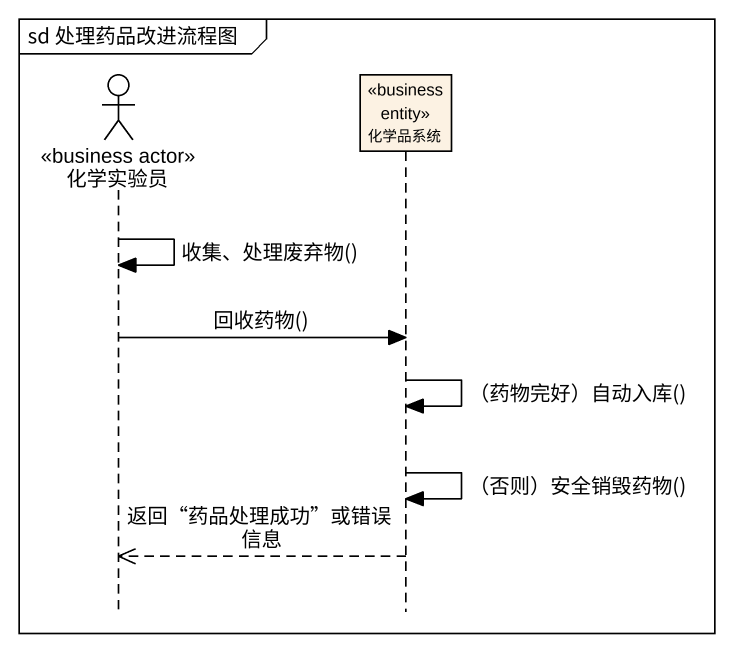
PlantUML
@startuml
mainframe sd 处理药品改进流程图
hide footbox
actor 化学实验员 <<business actor>>
participant 化学品系统 <<business entity>>

化学实验员 -> 化学实验员 : 收集、处理废弃物()
化学实验员 -> 化学品系统 : 回收药物()
化学品系统 -> 化学品系统 : （药物完好）自动入库()
化学品系统 -> 化学品系统 : （否则）安全销毁药物()
化学品系统 -->> 化学实验员 : 返回“药品处理成功”或错误信息
@enduml
